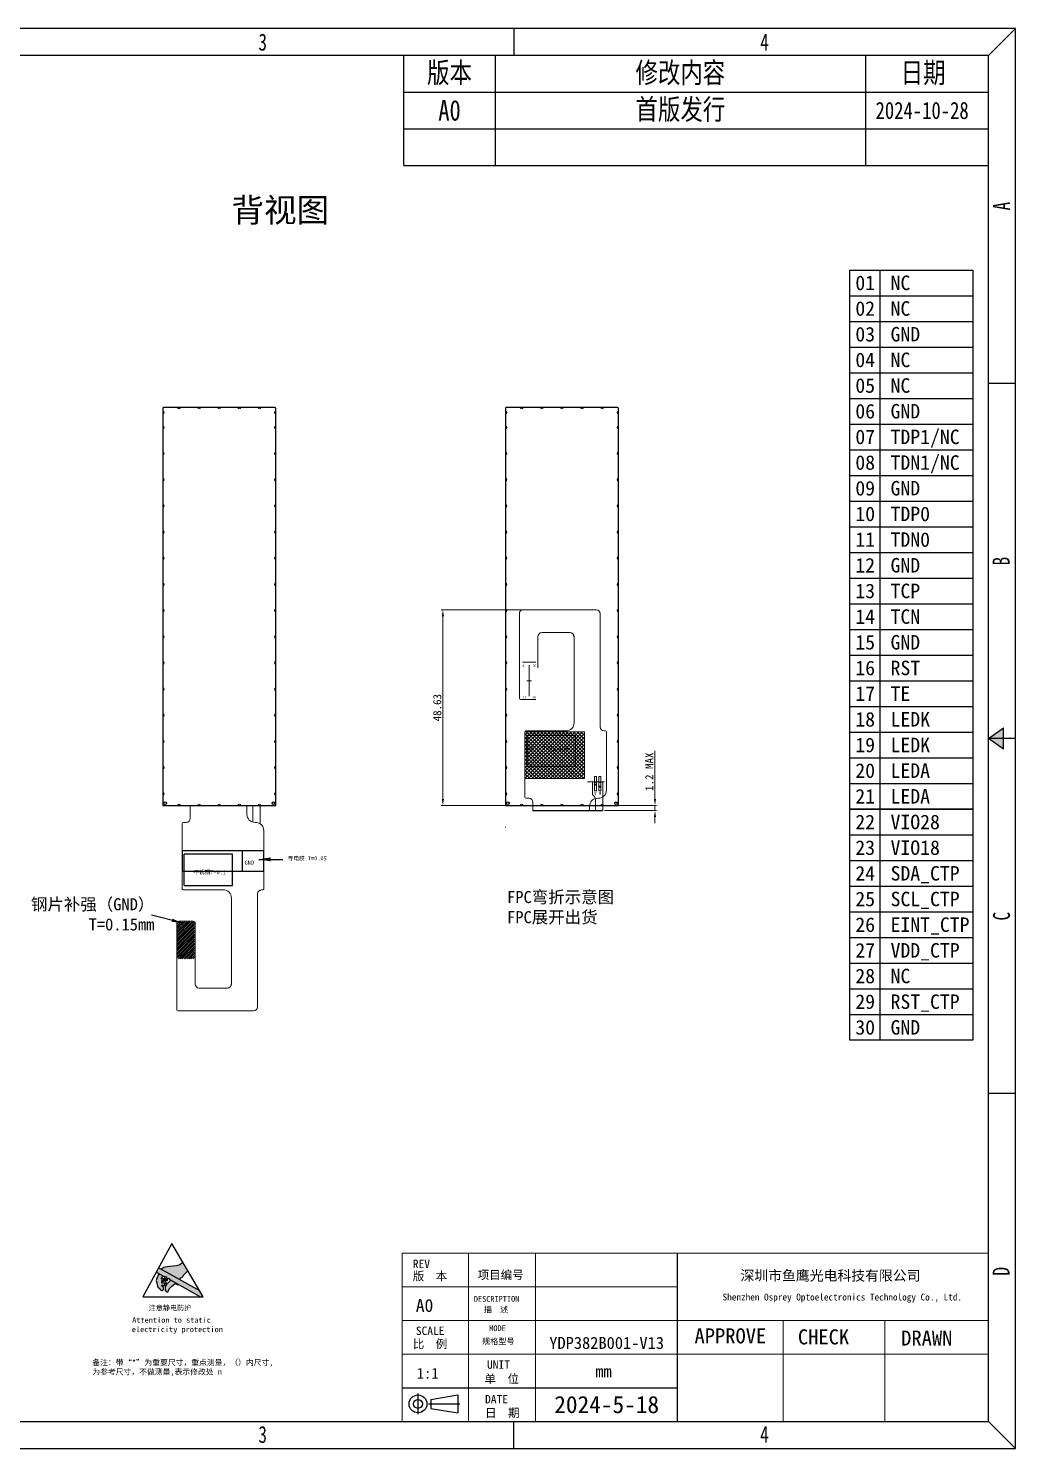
# Model space of a CAD drawing. Extents: x -8079 to -7581, y 1300 to 1653.
# Drawn here: x -7826 to -7580.6, y 1300.3 to 1653 of the extents above; entities that cross this region are included whole.
import ezdxf

# ---------------------------------------------------------------- set-up
doc = ezdxf.new("R2010")
doc.units = 0
doc.header["$LTSCALE"] = 0.3
doc.header["$PDMODE"] = 3
doc.layers.get('0').update_dxf_attribs({"linetype": 'CONTINUOUS'})
doc.layers.get('DEFPOINTS').update_dxf_attribs({"linetype": 'CONTINUOUS'})
for name, color, linetype, lineweight in [('DIM', 1, 'CONTINUOUS', 9), ('hatch', 56, 'CONTINUOUS', 9), ('胶框', 7, 'CONTINUOUS', 18)]:
    doc.layers.add(name, color=color, linetype=linetype, lineweight=lineweight)
doc.layers.add('铁框', color=142, linetype='CONTINUOUS')
doc.styles.add('C-E02$0$RT', font='ROMANT.SHX')
doc.styles.add('GPO', font='simhei.ttf')
doc.styles.get("Standard").update_dxf_attribs({"font": 'romand.shx'})
doc.styles.add('宋体', font='')
doc.styles.add('宝明', font='simhei.ttf')
doc.styles.add('标题', font='simhei.ttf')
doc.styles.get('宋体').set_extended_font_data('SimSun')
doc.dimstyles.new('ISO-25', dxfattribs={"dimtxt": 2.5, "dimasz": 2.5, "dimexe": 1.25, "dimexo": 0.625, "dimtad": 1, "dimtxsty": 'Standard', "dimcen": 2.5, "dimadec": 0, "dimazin": 0, "dimtfac": 1, "dimtmove": 0, "dimatfit": 3, "dimfxl": 1, "dimarcsym": 0})
doc.dimstyles.get("Standard").update_dxf_attribs({"dimtxt": 0.18, "dimasz": 0.18, "dimexe": 0.18, "dimexo": 0.0625, "dimgap": 0.09, "dimtad": 0, "dimtih": 1, "dimtoh": 1, "dimdec": 4, "dimzin": 0, "dimdsep": 46, "dimtxsty": 'Standard', "dimcen": 0.09, "dimadec": 0, "dimazin": 0, "dimtfac": 1, "dimtdec": 4, "dimtofl": 0, "dimtmove": 0, "dimatfit": 3, "dimfxl": 1, "dimtolj": 1, "dimtzin": 0, "dimarcsym": 0})
doc.dimstyles.new('STANDARD 03$0', dxfattribs={"dimscale": 0, "dimtxt": 1.5, "dimasz": 1.3, "dimexe": 0.8, "dimexo": 0.5, "dimgap": 0.5, "dimtad": 1, "dimzin": 0, "dimdsep": 46, "dimtxsty": 'C-E02$0$RT', "dimcen": 1, "dimclrd": 3, "dimclre": 3, "dimclrt": 3, "dimadec": 0, "dimazin": 0, "dimtfac": 1, "dimtmove": 0, "dimatfit": 3, "dimfxl": 1, "dimtolj": 1, "dimtzin": 0, "dimlwd": -1, "dimarcsym": 0})

# ---------------------------------------------------------------- blocks, each defined once
blk = doc.blocks.new('*D11')
at = {"color": 3, "lineweight": 9}
for p, q in [((-7694.53, 1508.63), (-7723.37, 1508.63)), ((-7722.97, 1461.6), (-7722.97, 1507.03)), ((-7700.57, 1460), (-7723.37, 1460))]:
    blk.add_line(p, q, dxfattribs=at)
at = {"color": 3}
for points in [[(-7723.24, 1507.03), (-7722.7, 1507.03), (-7722.97, 1508.63)], [(-7723.24, 1461.6), (-7722.7, 1461.6), (-7722.97, 1460)]]:
    blk.add_solid(points, dxfattribs=at)
at = {"layer": 'DEFPOINTS', "color": 0}
for p in [(-7722.97, 1508.63), (-7694.13, 1508.63), (-7700.17, 1460)]:
    blk.add_point(p, dxfattribs=at)
at = {"color": 3, "insert": (-7724.37, 1484.32), "char_height": 2, "attachment_point": 5, "rotation": 90, "style": '宋体'}
blk.add_mtext('\\A1;48.63', dxfattribs=at)
blk = doc.blocks.new('hgfhjg')
at = {"color": 30}
for p, q in [((5344.49, -514.53), (5341.19, -514.53)), ((5342.84, -522.99), (5342.84, -515.33)), ((5343.39, -519.16), (5342.29, -519.16)), ((5341.19, -523.79), (5344.49, -523.79))]:
    blk.add_line(p, q, dxfattribs=at)
at = {"color": 30, "char_height": 0.5, "width": 0.652, "attachment_point": 1, "rotation": 180, "style": '宋体'}
for s, insert in [('{\\fVerdana|b0|i0|c0|p34;16}', (5342.06, -515.29)), ('{\\fVerdana|b0|i0|c0|p34;15}', (5344.4, -515.29)), ('{\\fVerdana|b0|i0|c0|p34;30}', (5341.93, -523.15)), ('{\\fVerdana|b0|i0|c0|p34;1}', (5344.4, -523.15))]:
    blk.add_mtext(s, dxfattribs=dict(at, insert=insert))
blk = doc.blocks.new('*D13')
at = {"color": 3, "lineweight": 9}
for p, q in [((-7670.27, 1461.6), (-7670.27, 1473.62)), ((-7682.82, 1458.8), (-7669.87, 1458.8)), ((-7679.24, 1460), (-7669.87, 1460)), ((-7670.27, 1458.8), (-7670.27, 1460)), ((-7670.27, 1457.2), (-7670.27, 1455.6))]:
    blk.add_line(p, q, dxfattribs=at)
at = {"color": 3}
for points in [[(-7670.53, 1461.6), (-7670, 1461.6), (-7670.27, 1460)], [(-7670.53, 1457.2), (-7670, 1457.2), (-7670.27, 1458.8)]]:
    blk.add_solid(points, dxfattribs=at)
at = {"layer": 'DEFPOINTS', "color": 0}
for p in [(-7683.21, 1458.8, 0), (-7679.64, 1460), (-7670.27, 1460)]:
    blk.add_point(p, dxfattribs=at)
at = {"color": 3, "insert": (-7671.67, 1468.41), "char_height": 2, "attachment_point": 5, "rotation": 90, "style": '宋体'}
blk.add_mtext('\\A1;1.2 MAX', dxfattribs=at)

msp = doc.modelspace()

# ---------------------------------------------------------------- hatches: boundary and pattern name
msp.add_hatch(color=0).paths.add_polyline_path([(-7583.631, 1479.2761), (-7583.631, 1474.0539), (-7587.3612, 1476.665)])
h = msp.add_hatch(color=0)
h.paths.add_polyline_path([(-7786.3422, 1344.4304), (-7787.7935, 1346.888), (-7787.7935, 1346.3838), (-7788.4953, 1345.8226), (-7789.1739, 1345.687), (-7790.8549, 1345.5405), (-7791.9784, 1345.3997), (-7792.4142, 1345.2735), (-7792.5356, 1345.1263), (-7792.8137, 1344.9862), (-7792.9071, 1344.794), (-7788.3099, 1342.2136), (-7788.3099, 1342.5161), (-7788.2113, 1342.608), (-7787.9288, 1342.7459), (-7787.6332, 1343.0413), (-7787.5018, 1343.2907)])
h.paths.add_polyline_path([(-7789.6093, 1341.2029), (-7789.6021, 1341.3315), (-7789.3299, 1341.3383), (-7789.3254, 1341.2137), (-7789.046, 1341.0685), (-7788.7693, 1340.9393), (-7788.7095, 1341.0457), (-7790.724, 1342.1764), (-7790.728, 1341.9236), (-7790.8542, 1341.9195), (-7791.0169, 1341.761), (-7791.2732, 1341.4968), (-7791.4116, 1341.3376), (-7791.5629, 1341.2183), (-7791.6966, 1341.0779), (-7791.8416, 1340.7921), (-7791.9637, 1340.5232), (-7791.9773, 1339.6595), (-7791.6905, 1339.2344), (-7791.265, 1339.2344), (-7791.1633, 1339.5301), (-7790.9875, 1339.9645), (-7790.3031, 1340.6484), (-7790.0348, 1340.9164), (-7789.8776, 1341.0551)], flags=17)
h.paths.add_polyline_path([(-7792.2547, 1341.4431), (-7792.2242, 1341.4775), (-7792.1608, 1341.4775), (-7792.1325, 1341.4455), (-7792.1325, 1341.3816), (-7792.092, 1341.3438), (-7791.8304, 1341.3394), (-7791.7127, 1341.498), (-7791.7127, 1341.631), (-7791.8294, 1341.6373), (-7791.839, 1342.3331), (-7791.979, 1342.6062), (-7792.1666, 1342.6077), (-7792.2615, 1342.5241), (-7792.2648, 1341.9112), (-7792.3666, 1341.7813), (-7792.5408, 1341.7785), (-7792.6787, 1341.6359), (-7792.6788, 1341.4643), (-7792.7119, 1341.4304), (-7792.7759, 1341.4325), (-7792.8118, 1341.4819), (-7792.8102, 1341.9734), (-7792.7372, 1342.045), (-7792.6144, 1342.0461), (-7792.53, 1342.157), (-7792.5266, 1342.5498), (-7792.6341, 1342.6193), (-7792.7422, 1342.6187), (-7792.8202, 1342.5159), (-7792.8258, 1342.4062), (-7792.9378, 1342.4062), (-7792.9378, 1342.7409), (-7792.8055, 1342.8808), (-7792.6539, 1343.0134), (-7792.4617, 1343.1518), (-7793.4908, 1343.7294), (-7793.7951, 1343.174), (-7793.9368, 1342.8941), (-7794.0785, 1342.615), (-7794.208, 1342.0516), (-7794.0744, 1341.4883), (-7793.9327, 1340.662), (-7793.795, 1340.3738), (-7793.6574, 1340.2363), (-7793.5197, 1340.1149), (-7793.2282, 1339.8191), (-7793.0946, 1339.6897), (-7792.819, 1339.547), (-7792.6814, 1339.5429), (-7792.5478, 1339.6764), (-7792.398, 1339.8179), (-7792.398, 1340.2345), (-7792.5316, 1340.5176), (-7792.8244, 1340.6689), (-7792.8259, 1340.8255), (-7792.74, 1340.9405), (-7792.655, 1340.8738), (-7792.5651, 1340.803), (-7792.2625, 1340.803), (-7792.1222, 1340.9013), (-7792.1222, 1341.1126), (-7792.1862, 1341.2013), (-7792.251, 1341.2425)], flags=17)
h.paths.add_polyline_path([(-7793.6565, 1345.2147), (-7794.2364, 1344.1479), (-7792.4617, 1343.1518), (-7792.2902, 1343.1526), (-7792.1321, 1343.0809), (-7791.9221, 1343.0071), (-7791.7146, 1342.941), (-7791.5682, 1342.7464), (-7791.6408, 1342.6255), (-7791.7125, 1342.5317), (-7791.71, 1342.2556), (-7791.5538, 1342.0468), (-7791.4002, 1342.0876), (-7791.4014, 1342.324), (-7791.2569, 1342.5822), (-7791.1947, 1342.6113), (-7791.139, 1342.6106), (-7791.0169, 1342.4602), (-7790.8501, 1342.196), (-7790.724, 1342.1797), (-7790.724, 1342.1764), (-7783.2893, 1338.0033), (-7782.5466, 1338.0029), (-7783.4085, 1339.4625)])
at = {"layer": 'DIM'}
h = msp.add_hatch(dxfattribs=at)
h.set_pattern_fill('AR-SAND', color=2, scale=0.01)
h.set_pattern_definition([(217.5, (-2342.74823, 971.8472), (0.016000313, -0.489413237), [0, -0.38608, 0, -0.4318, 0, -0.41275]), (187.5, (-2342.7482, 971.8472), (-0.44952328, -0.7168251), [0, -0.20828, 0, -0.34798, 0, -0.13335]), (147.5, (-2342.4358, 971.8472), (-0.79099237, -0.001437185), [0, -0.127, 0, -0.4572, 0, -0.5969]), (137.5, (-2342.4358, 971.8472), (-0.76355645, -0.22292932), [0, -0.0635, 0, -0.29972, 0, -0.3429])])
h.paths.add_polyline_path([(-7703.2288, 1495.1254), (-7702.7081, 1495.1254), (-7702.7081, 1494.3738), (-7703.2288, 1494.3738)])
h = msp.add_hatch(dxfattribs=at)
h.set_pattern_fill('ANSI37', color=2, scale=0.2, style=0)
h.set_pattern_definition([(225, (-15627.9594, 2917.63486), (0.449012806, -0.449012806), []), (315, (-15627.9594, 2917.63486), (0.449012806, 0.449012806), [])])
h.paths.add_polyline_path([(-7687.8203, 1466.7301), (-7687.8203, 1478.3263), (-7702.5882, 1478.3263), (-7702.5882, 1466.7301)])
h.paths.add_polyline_path([(-7702.1306, 1469.7308), (-7702.1306, 1477.5037), (-7690.0946, 1477.5037), (-7690.0946, 1469.7308)], flags=0)
h.paths.add_polyline_path([(-7690.0946, 1469.7308), (-7690.0946, 1477.5037), (-7702.1306, 1477.5037), (-7702.1306, 1469.7308)], flags=16)
h.paths.add_polyline_path([(-7691.2355, 1475.1501), (-7702.6793, 1475.1501), (-7702.6793, 1473.1782), (-7691.2355, 1473.1782)], flags=9)
h = msp.add_hatch(dxfattribs=at)
h.set_pattern_fill('ANSI31', color=2, scale=0.1)
h.set_pattern_definition([(225, (-2633.11657, 907.37703), (0.224506403, -0.224506403), [])])
edge = h.paths.add_edge_path()
edge.add_line((-7785.182, 1431.1623), (-7788.482, 1431.1623))
edge.add_arc((-7788.482, 1430.6623), 0.5, 90, 180)
edge.add_line((-7788.982, 1430.6623), (-7788.982, 1422.4023))
edge.add_arc((-7788.482, 1422.4023), 0.5, 180, 270)
edge.add_line((-7788.482, 1421.9023), (-7785.182, 1421.9023))
edge.add_arc((-7785.182, 1422.4023), 0.5, 270, 360)
edge.add_line((-7784.682, 1422.4023), (-7784.682, 1430.6623))
edge.add_arc((-7785.182, 1430.6623), 0.5, 0, 90)
h = msp.add_hatch(dxfattribs=at)
h.set_pattern_fill('AR-SAND', color=2, scale=0.01)
h.set_pattern_definition([(142.5, (-2427.905, 1945.78767), (0.016000313, 0.489413237), [0, -0.38608, 0, -0.4318, 0, -0.41275]), (172.5, (-2427.905, 1945.78767), (-0.44952328, 0.7168251), [0, -0.20828, 0, -0.34798, 0, -0.13335]), (212.5, (-2427.59257, 1945.78767), (-0.79099237, 0.001437185), [0, -0.127, 0, -0.4572, 0, -0.5969]), (222.5, (-2427.5926, 1945.7877), (-0.76355645, 0.22292932), [0, -0.0635, 0, -0.29972, 0, -0.3429])])
h.paths.add_polyline_path([(-7788.3855, 1422.5094), (-7787.8649, 1422.5094), (-7787.8649, 1423.2611), (-7788.3855, 1423.2611)])

# ---------------------------------------------------------------- linework, layer by layer
for p, q in [((-7580.6427, 1653.0247), (-8079.4887, 1653.0247)), ((-7705.3542, 1653.0247), (-7705.3542, 1646.3062)), ((-7587.3612, 1646.3062), (-7580.6427, 1653.0247)), ((-7580.6427, 1300.3053), (-7580.6427, 1653.0247)), ((-7587.3612, 1646.3062), (-8072.7702, 1646.3062)), ((-7587.3612, 1307.0238), (-7587.3612, 1646.3062)), ((-7580.6427, 1564.8448), (-7587.3612, 1564.8448)), ((-7580.6427, 1476.665), (-7587.3612, 1476.665)), ((-7580.6427, 1388.4852), (-7587.3612, 1388.4852)), ((-8072.7702, 1307.0238), (-7587.3612, 1307.0238)), ((-7705.3542, 1300.3053), (-7705.3542, 1307.0238)), ((-7587.3612, 1307.0238), (-7580.6427, 1300.3053)), ((-8079.4887, 1300.3053), (-7580.6427, 1300.3053))]:
    msp.add_line(p, q)
at = {"lineweight": -3}
msp.add_line((-7732.668, 1618.975), (-7732.668, 1646.3062), dxfattribs=at)
at = {"color": 0, "lineweight": -3}
for p, q in [((-7732.668, 1637.1958), (-7587.3612, 1637.1958)), ((-7732.668, 1628.0854), (-7587.3612, 1628.0854)), ((-7732.668, 1618.975), (-7587.3612, 1618.975))]:
    msp.add_line(p, q, dxfattribs=at)
at = {"color": 0}
for p, q in [((-7790.3722, 1351.2549), (-7797.5776, 1338.0029)), ((-7782.5466, 1338.0029), (-7790.3722, 1351.2549)), ((-7664.7905, 1348.8019), (-7664.7905, 1307.0513)), ((-7792.4583, 1343.1531), (-7794.2331, 1344.1493)), ((-7783.4085, 1339.4625), (-7793.6565, 1345.2147)), ((-7792.8103, 1344.9876), (-7792.9037, 1344.7954)), ((-7792.5322, 1345.1277), (-7792.8103, 1344.9876)), ((-7792.4108, 1345.2749), (-7792.5322, 1345.1277)), ((-7791.975, 1345.401), (-7792.4108, 1345.2749)), ((-7790.8516, 1345.5419), (-7791.975, 1345.401)), ((-7789.1706, 1345.6883), (-7790.8516, 1345.5419)), ((-7788.4919, 1345.8239), (-7789.1706, 1345.6883)), ((-7787.7901, 1346.3851), (-7788.4919, 1345.8239)), ((-7786.3487, 1344.422), (-7787.4985, 1343.2921)), ((-7794.0751, 1342.6164), (-7794.2047, 1342.0529)), ((-7794.2047, 1342.0529), (-7794.0711, 1341.4896)), ((-7793.9335, 1342.8954), (-7794.0751, 1342.6164)), ((-7794.0711, 1341.4896), (-7793.9294, 1340.6633)), ((-7793.7918, 1343.1753), (-7793.9335, 1342.8954)), ((-7793.9294, 1340.6633), (-7793.7916, 1340.3751)), ((-7793.4875, 1343.7308), (-7793.7918, 1343.1753)), ((-7793.7916, 1340.3751), (-7793.654, 1340.2376)), ((-7792.9345, 1342.7423), (-7792.8021, 1342.8822)), ((-7792.9345, 1342.4075), (-7792.9345, 1342.7423)), ((-7792.8225, 1342.4075), (-7792.9345, 1342.4075)), ((-7792.8226, 1340.8268), (-7792.7367, 1340.9419)), ((-7792.8211, 1340.6702), (-7792.8226, 1340.8268)), ((-7792.8168, 1342.5173), (-7792.8225, 1342.4075)), ((-7792.5282, 1340.5189), (-7792.8211, 1340.6702)), ((-7792.8196, 1342.5135), (-7792.7388, 1342.62)), ((-7792.8085, 1341.4832), (-7792.8068, 1341.9748)), ((-7792.8085, 1341.4832), (-7792.7725, 1341.4339)), ((-7792.7339, 1342.0463), (-7792.8068, 1341.9748)), ((-7792.8021, 1342.8822), (-7792.6506, 1343.0148)), ((-7792.7085, 1341.4317), (-7792.7725, 1341.4339)), ((-7792.6307, 1342.6207), (-7792.7388, 1342.62)), ((-7792.7367, 1340.9419), (-7792.6517, 1340.8751)), ((-7792.7339, 1342.0463), (-7792.611, 1342.0475)), ((-7792.7085, 1341.4317), (-7792.6755, 1341.4657)), ((-7792.6754, 1341.6372), (-7792.6755, 1341.4657)), ((-7792.5375, 1341.7798), (-7792.6754, 1341.6372)), ((-7792.6517, 1340.8751), (-7792.5618, 1340.8043)), ((-7792.6506, 1343.0148), (-7792.4583, 1343.1531)), ((-7792.6307, 1342.6207), (-7792.5232, 1342.5512)), ((-7792.5266, 1342.1583), (-7792.611, 1342.0475)), ((-7792.5618, 1340.8043), (-7792.1189, 1340.8043)), ((-7792.3632, 1341.7827), (-7792.5375, 1341.7798)), ((-7792.3947, 1340.2358), (-7792.5282, 1340.5189)), ((-7792.5266, 1342.1583), (-7792.5232, 1342.5512)), ((-7792.4583, 1343.1531), (-7792.2869, 1343.1539)), ((-7792.2615, 1341.9125), (-7792.3632, 1341.7827)), ((-7792.2869, 1343.1539), (-7792.1287, 1343.0822)), ((-7792.2581, 1342.5255), (-7792.2615, 1341.9125)), ((-7792.2592, 1340.8043), (-7792.1189, 1340.9026)), ((-7792.2581, 1342.5255), (-7792.1632, 1342.609)), ((-7792.2208, 1341.4789), (-7792.2514, 1341.4445)), ((-7792.2476, 1341.2439), (-7792.2514, 1341.4445)), ((-7792.1829, 1341.2026), (-7792.2476, 1341.2439)), ((-7792.2208, 1341.4789), (-7792.1575, 1341.4789)), ((-7792.1189, 1341.1139), (-7792.1829, 1341.2026)), ((-7791.9756, 1342.6075), (-7792.1632, 1342.609)), ((-7792.1575, 1341.4789), (-7792.1291, 1341.4468)), ((-7792.1291, 1341.4468), (-7792.1291, 1341.383)), ((-7792.1291, 1341.383), (-7792.0887, 1341.3452)), ((-7792.1287, 1343.0822), (-7791.9187, 1343.0084)), ((-7792.1189, 1341.1139), (-7792.1189, 1340.8043)), ((-7792.0887, 1341.3452), (-7791.8271, 1341.3408)), ((-7791.8357, 1342.3344), (-7791.9756, 1342.6075)), ((-7791.9603, 1340.5246), (-7791.9739, 1339.6608)), ((-7791.8383, 1340.7934), (-7791.9603, 1340.5246)), ((-7791.9187, 1343.0084), (-7791.7112, 1342.9423)), ((-7791.6932, 1341.0792), (-7791.8383, 1340.7934)), ((-7791.8261, 1341.6387), (-7791.8357, 1342.3344)), ((-7791.8271, 1341.3408), (-7791.7093, 1341.4993)), ((-7791.7093, 1341.6323), (-7791.8261, 1341.6387)), ((-7791.7112, 1342.9423), (-7791.5648, 1342.7477)), ((-7791.7093, 1341.4993), (-7791.7093, 1341.6323)), ((-7791.6374, 1342.6269), (-7791.7091, 1342.533)), ((-7791.7091, 1342.533), (-7791.7067, 1342.257)), ((-7791.7067, 1342.257), (-7791.5504, 1342.0481)), ((-7791.5596, 1341.2196), (-7791.6932, 1341.0792)), ((-7791.5648, 1342.7477), (-7791.6374, 1342.6269)), ((-7791.4082, 1341.3389), (-7791.5596, 1341.2196)), ((-7791.5504, 1342.0481), (-7791.3968, 1342.089)), ((-7791.2699, 1341.4981), (-7791.4082, 1341.3389)), ((-7791.398, 1342.3254), (-7791.2536, 1342.5835)), ((-7791.3968, 1342.089), (-7791.398, 1342.3254)), ((-7791.0135, 1341.7623), (-7791.2699, 1341.4981)), ((-7791.2536, 1342.5835), (-7791.1913, 1342.6126)), ((-7791.1916, 1342.6126), (-7791.1356, 1342.612)), ((-7791.1356, 1342.612), (-7791.0135, 1342.4616)), ((-7791.0135, 1342.4616), (-7790.8467, 1342.1973)), ((-7790.8508, 1341.9209), (-7791.0135, 1341.7623)), ((-7790.9842, 1339.9658), (-7790.2997, 1340.6498)), ((-7790.7247, 1341.925), (-7790.8508, 1341.9209)), ((-7790.8467, 1342.1973), (-7790.7283, 1342.1821)), ((-7783.2893, 1338.0033), (-7790.7317, 1342.1807)), ((-7790.7207, 1342.1778), (-7790.7247, 1341.925)), ((-7790.2997, 1340.6498), (-7790.0315, 1340.9178)), ((-7790.0315, 1340.9178), (-7789.8742, 1341.0564)), ((-7789.8742, 1341.0564), (-7789.606, 1341.2043)), ((-7789.606, 1341.2043), (-7789.5988, 1341.3329)), ((-7789.5988, 1341.3329), (-7789.3266, 1341.3397)), ((-7789.3266, 1341.3397), (-7789.322, 1341.215)), ((-7789.322, 1341.215), (-7789.0426, 1341.0698)), ((-7789.0426, 1341.0698), (-7788.7659, 1340.9407)), ((-7788.7659, 1340.9407), (-7788.7062, 1341.047)), ((-7788.208, 1342.6094), (-7788.3065, 1342.5175)), ((-7788.3065, 1342.5175), (-7788.3065, 1342.215)), ((-7787.9255, 1342.7472), (-7788.208, 1342.6094)), ((-7787.6298, 1343.0426), (-7787.9255, 1342.7472)), ((-7787.4985, 1343.2921), (-7787.6298, 1343.0426)), ((-7797.5731, 1338.0029), (-7782.5466, 1338.0029)), ((-7793.654, 1340.2376), (-7793.5164, 1340.1163)), ((-7793.5164, 1340.1163), (-7793.2248, 1339.8205)), ((-7793.2248, 1339.8205), (-7793.0913, 1339.6911)), ((-7793.0913, 1339.6911), (-7792.8156, 1339.5483)), ((-7792.8156, 1339.5483), (-7792.678, 1339.5443)), ((-7792.678, 1339.5443), (-7792.5444, 1339.6777)), ((-7792.5444, 1339.6777), (-7792.3947, 1339.8193)), ((-7792.3947, 1339.8193), (-7792.3947, 1340.2358)), ((-7791.9739, 1339.6608), (-7791.6872, 1339.2357)), ((-7791.6872, 1339.2357), (-7791.2617, 1339.2357)), ((-7791.2617, 1339.2357), (-7791.1599, 1339.5315)), ((-7791.1599, 1339.5315), (-7790.9842, 1339.9658)), ((-7733.1306, 1315.4014), (-7664.7905, 1315.4014)), ((-7664.7905, 1307.0513), (-7664.7905, 1307.0513))]:
    msp.add_line(p, q, dxfattribs=at)
at = {"color": 0, "linetype": 'ByBlock', "lineweight": 5}
for p, q in [((-7733.1306, 1348.8019), (-7733.1306, 1307.0513)), ((-7733.1306, 1307.0513), (-7733.1306, 1348.8019)), ((-7733.1306, 1348.8019), (-7587.3612, 1348.8019)), ((-7716.5782, 1348.8019), (-7716.5782, 1307.0513)), ((-7699.9788, 1348.8019), (-7699.9788, 1307.0513)), ((-7733.1306, 1340.4517), (-7664.7905, 1340.4517)), ((-7712.4327, 1340.4517), (-7664.7905, 1340.4517)), ((-7733.1306, 1332.1016), (-7587.3612, 1332.1016)), ((-7733.1306, 1323.7515), (-7587.3612, 1323.7515))]:
    msp.add_line(p, q, dxfattribs=at)
at = {"color": 0, "lineweight": 0}
for p, q in [((-7638.4307, 1332.1016), (-7638.4307, 1307.0238)), ((-7613.1669, 1332.1016), (-7613.1669, 1307.0238))]:
    msp.add_line(p, q, dxfattribs=at)
at = {"color": 0, "linetype": 'Continuous'}
for p, q in [((-7729.1677, 1313.988), (-7729.1677, 1308.8266)), ((-7725.9544, 1312.5133), (-7719.2385, 1313.6194)), ((-7725.9544, 1312.5133), (-7725.9544, 1310.3013)), ((-7719.2385, 1313.6194), (-7719.2385, 1309.1953)), ((-7726.587, 1311.4073), (-7718.7317, 1311.4073)), ((-7725.9544, 1310.3013), (-7719.2385, 1309.1953))]:
    msp.add_line(p, q, dxfattribs=at)
at = {"color": 0, "lineweight": -3}
for points in [[(-7709.979, 1646.3062), (-7709.979, 1618.975)], [(-7617.9404, 1646.3062), (-7617.9404, 1618.975)]]:
    msp.add_lwpolyline(points, dxfattribs=at)
at = {"color": 7}
for points in [[(-7621.852, 1593.0116), (-7591.2892, 1593.0116), (-7591.2892, 1459.1153), (-7621.852, 1459.1153)], [(-7591.2892, 1401.7311), (-7621.852, 1401.7311), (-7621.852, 1459.1153), (-7591.2892, 1459.1153)]]:
    msp.add_lwpolyline(points, close=True, dxfattribs=at)
at = {"color": 7, "linetype": 'Continuous'}
for points in [[(-7614.2868, 1401.7311), (-7614.2868, 1459.1153), (-7614.2868, 1593.0116)], [(-7621.852, 1529.2514), (-7591.2892, 1529.2514)]]:
    msp.add_lwpolyline(points, dxfattribs=at)
at = {"color": 7}
for points in [[(-7621.852, 1586.6356), (-7591.2892, 1586.6356)], [(-7621.852, 1580.2596), (-7591.2892, 1580.2596)], [(-7621.852, 1573.8835), (-7591.2892, 1573.8835)], [(-7621.852, 1567.5075), (-7591.2892, 1567.5075)], [(-7621.852, 1561.1315), (-7591.2892, 1561.1315)], [(-7621.852, 1554.7555), (-7591.2892, 1554.7555)], [(-7621.852, 1548.3795), (-7591.2892, 1548.3795)], [(-7621.852, 1542.0035), (-7591.2892, 1542.0035)], [(-7621.852, 1535.6275), (-7591.2892, 1535.6275)], [(-7621.852, 1522.8754), (-7591.2892, 1522.8754)], [(-7621.852, 1516.4994), (-7591.2892, 1516.4994)], [(-7621.852, 1510.1234), (-7591.2892, 1510.1234)], [(-7621.852, 1503.7474), (-7591.2892, 1503.7474)], [(-7621.852, 1497.3714), (-7591.2892, 1497.3714)], [(-7621.852, 1490.9953), (-7591.2892, 1490.9953)], [(-7621.852, 1484.6193), (-7591.2892, 1484.6193)], [(-7621.852, 1478.2433), (-7591.2892, 1478.2433)], [(-7621.852, 1471.8673), (-7591.2892, 1471.8673)], [(-7621.852, 1465.4913), (-7591.2892, 1465.4913)], [(-7621.852, 1452.7393), (-7591.2892, 1452.7393)], [(-7621.852, 1446.3632), (-7591.2892, 1446.3632)], [(-7621.852, 1439.9872), (-7591.2892, 1439.9872)], [(-7621.852, 1433.6112), (-7591.2892, 1433.6112)], [(-7621.852, 1427.2352), (-7591.2892, 1427.2352)], [(-7621.852, 1420.8592), (-7591.2892, 1420.8592)], [(-7621.852, 1414.4832), (-7591.2892, 1414.4832)], [(-7621.852, 1408.1071), (-7591.2892, 1408.1071)]]:
    msp.add_lwpolyline(points, dxfattribs=at)
at = {"color": 0}
for points in [[(-7587.3612, 1476.665), (-7583.631, 1479.2761)], [(-7583.631, 1474.0539), (-7583.631, 1479.2761)], [(-7583.631, 1474.0539), (-7587.3612, 1476.665)]]:
    msp.add_lwpolyline(points, dxfattribs=at)
for centre in [(-7791.9999, 1460.6123), (-7765.1099, 1460.6123), (-7706.8432, 1460.6123), (-7679.9532, 1460.6123)]:
    msp.add_circle(centre, 0.31)
at = {"color": 0, "linetype": 'Continuous'}
for radius in [2.2121, 1.106]:
    msp.add_circle((-7729.1677, 1311.4073), radius, dxfattribs=at)
at = {"layer": 'DIM', "color": 2}
for p, q in [((-7703.9752, 1507.6325, 0), (-7703.9752, 1486.6725, 0)), ((-7702.9752, 1508.6325, 0), (-7684.8787, 1508.6325, 0)), ((-7683.8787, 1479.5529, 0), (-7683.8787, 1507.6325, 0)), ((-7691.3787, 1502.9525, 0), (-7698.3752, 1502.9525, 0)), ((-7699.3752, 1494.2448), (-7699.3752, 1501.9525, 0)), ((-7690.3787, 1480.5529, 0), (-7690.3787, 1501.9525, 0)), ((-7703.6752, 1486.3725), (-7699.8923, 1486.3725)), ((-7702.5882, 1462.1171, 0), (-7702.5882, 1478.3529, 0)), ((-7692.3787, 1478.5529, 0), (-7702.3882, 1478.5529, 0)), ((-7682.8787, 1478.5529, 0), (-7682.5444, 1478.5529, 0)), ((-7682.3444, 1463.8171, 0), (-7682.3444, 1478.3529, 0)), ((-7685.415, 1465.8905, 0), (-7687.0084, 1465.8905, 0)), ((-7685.815, 1462.9358, 0), (-7685.815, 1465.5905, 0)), ((-7685.815, 1462.9358, 0), (-7685.815, 1465.5905, 0)), ((-7685.315, 1465.8905, 0), (-7685.515, 1465.8905, 0)), ((-7685.315, 1465.8905, 0), (-7685.515, 1465.8905, 0)), ((-7684.215, 1465.8905, 0), (-7684.815, 1465.8905, 0)), ((-7684.215, 1465.8905, 0), (-7684.815, 1465.8905, 0)), ((-7683.715, 1465.8905, 0), (-7683.515, 1465.8905, 0)), ((-7683.715, 1465.8905, 0), (-7683.515, 1465.8905, 0)), ((-7683.615, 1465.8905, 0), (-7682.8009, 1465.8905, 0)), ((-7683.215, 1465.5905, 0), (-7683.215, 1461.7342, 0)), ((-7683.215, 1465.5905, 0), (-7683.215, 1461.7342, 0)), ((-7702.2882, 1461.8171, 0), (-7701.5882, 1461.8171, 0)), ((-7700.5882, 1458.802), (-7700.5882, 1460.8171, 0)), ((-7685.6577, 1462.5717, 0), (-7685.2968, 1462.232, 0)), ((-7685.6577, 1462.5717, 0), (-7685.2968, 1462.232, 0)), ((-7685.0319, 1458.802, 0), (-7685.0319, 1461.3286, 0)), ((-7685.0319, 1458.802, 0), (-7685.0319, 1461.3286, 0)), ((-7684.3444, 1461.8171, 0), (-7684.5082, 1461.8171, 0)), ((-7683.215, 1458.802, 0), (-7683.215, 1461.9417, 0)), ((-7683.215, 1458.802, 0), (-7683.215, 1461.9417, 0)), ((-7785.7449, 1460.0023, 0), (-7785.7449, 1456.8178, 0)), ((-7771.6649, 1460.0023), (-7771.6649, 1457.8178)), ((-7770.1886, 1460.0023), (-7770.1886, 1456.3062)), ((-7770.1886, 1459.7443), (-7770.1886, 1456.3062)), ((-7768.3717, 1460.0023), (-7768.3717, 1455.6932)), ((-7768.3717, 1459.7443), (-7768.3717, 1455.6932)), ((-7686.5082, 1458.802, 0), (-7686.5082, 1459.8171, 0)), ((-7787.7449, 1455.5178), (-7787.7449, 1439.2819)), ((-7787.4449, 1455.8178), (-7786.7449, 1455.8178)), ((-7769.5011, 1455.8178), (-7769.6649, 1455.8178)), ((-7768.3717, 1455.4684), (-7768.3717, 1455.9007)), ((-7768.3717, 1455.4684), (-7768.3717, 1455.9007)), ((-7767.5011, 1453.8178), (-7767.5011, 1439.2819)), ((-7777.5354, 1439.0819, 0), (-7787.5449, 1439.0819, 0)), ((-7775.5354, 1437.0819, 0), (-7775.5354, 1415.6823, 0)), ((-7769.0354, 1438.0819, 0), (-7769.0354, 1410.0023, 0)), ((-7768.0354, 1439.0819, 0), (-7767.7011, 1439.0819)), ((-7789.132, 1409.5023, 0), (-7789.132, 1430.7623, 0)), ((-7785.032, 1431.2623, 0), (-7788.632, 1431.2623, 0)), ((-7788.349, 1431.2623, 0), (-7785.049, 1431.2623, 0)), ((-7784.532, 1430.7623, 0), (-7784.532, 1415.6823, 0)), ((-7776.5354, 1414.6823, 0), (-7783.532, 1414.6823, 0)), ((-7788.632, 1409.0023, 0), (-7770.0354, 1409.0023, 0))]:
    msp.add_line(p, q, dxfattribs=at)
at = {"layer": 'DIM', "color": 2, "elevation": 0}
for points in [[(-7702.5882, 1466.7301), (-7687.8203, 1466.7301), (-7687.8203, 1478.3263), (-7702.5882, 1478.3263)], [(-7684.815, 1463.6905), (-7685.315, 1463.6905), (-7685.315, 1467.1905), (-7684.815, 1467.1905)], [(-7683.715, 1463.6905), (-7684.215, 1463.6905), (-7684.215, 1467.1905), (-7683.715, 1467.1905)]]:
    msp.add_lwpolyline(points, close=True, dxfattribs=at)
for points in [[(-7682.3444, 1475.5529), (-7682.3444, 1469.7308)], [(-7685.19, 1465.8905), (-7685.315, 1465.8905), (-7685.315, 1465.3813)], [(-7685.315, 1465.0497), (-7685.315, 1463.6905), (-7684.815, 1463.6905), (-7684.815, 1465.0497)], [(-7684.815, 1465.3813), (-7684.815, 1465.8905), (-7684.94, 1465.8905)], [(-7684.09, 1465.8905), (-7684.215, 1465.8905), (-7684.215, 1464.9063)], [(-7684.215, 1464.5747), (-7684.215, 1463.6905), (-7683.715, 1463.6905), (-7683.715, 1464.5747)], [(-7683.715, 1464.9063), (-7683.715, 1465.8905), (-7683.84, 1465.8905)]]:
    msp.add_lwpolyline(points, dxfattribs=at)
at = {"layer": 'DIM', "color": 2}
msp.add_lwpolyline([(-7767.5011, 1442.0819), (-7767.5011, 1447.904)], dxfattribs=at)
for centre in [(-7685.065, 1465.2155, 0), (-7683.965, 1464.7405, 0)]:
    msp.add_circle(centre, 0.125, dxfattribs=at)
at = {"layer": 'DIM', "color": 2, "extrusion": (-1.37992e-22, -2.55268e-09, 1)}
msp.add_arc((-7702.9752, 1507.6325, 0), 1, 90, 180, dxfattribs=at)
at = {"layer": 'DIM', "color": 2, "extrusion": (3.11704e-09, 5.33386e-10, 1)}
msp.add_arc((-7684.8957, 1507.6325, 0), 1, 0, 90, dxfattribs=at)
at = {"layer": 'DIM', "color": 2, "extrusion": (2.19326e-09, 0, 1)}
for centre, start, end in [((-7684.8787, 1507.6325, 0), 0, 90), ((-7770.0354, 1410.0023, 0), 270, 0)]:
    msp.add_arc(centre, 1, start, end, dxfattribs=at)
at = {"layer": 'DIM', "color": 2, "extrusion": (-6.63068e-21, -1.51712e-08, 1)}
msp.add_arc((-7698.3752, 1501.9525, 0), 1, 90, 180, dxfattribs=at)
at = {"layer": 'DIM', "color": 2, "extrusion": (7.7721e-08, 0, 1)}
for centre, start, end in [((-7691.3957, 1501.9525, -0.0006), 0, 90), ((-7776.5525, 1415.6823, -0.0006), 270, 0)]:
    msp.add_arc(centre, 1, start, end, dxfattribs=at)
at = {"layer": 'DIM', "color": 2, "extrusion": (-1.61956e-07, 0, 1)}
for centre, start, end in [((-7691.3787, 1501.9525, 0.0012), 0, 90), ((-7776.5354, 1415.6823, 0.0013), 270, 0)]:
    msp.add_arc(centre, 1, start, end, dxfattribs=at)
at = {"layer": 'DIM', "color": 2, "extrusion": (0, -1.21536e-09, 1)}
msp.add_arc((-7703.6752, 1486.6725, 0), 0.3, 180, 270, dxfattribs=at)
at = {"layer": 'DIM', "color": 2, "extrusion": (-1.07068e-09, 0, 1)}
for centre, start, end in [((-7702.3882, 1478.3529, 0), 90, 180), ((-7787.5449, 1439.2819, 0), 180, 270)]:
    msp.add_arc(centre, 0.2, start, end, dxfattribs=at)
at = {"layer": 'DIM', "color": 2, "extrusion": (3.29349e-09, -8.51333e-09, 1)}
msp.add_arc((-7692.3787, 1480.5529, 0), 2, 270, 0, dxfattribs=at)
at = {"layer": 'DIM', "color": 2, "extrusion": (3.32939e-09, 0, 1)}
for centre, start, end in [((-7682.8787, 1479.5529, 0), 180, 270), ((-7768.0354, 1438.0819, 0), 90, 180)]:
    msp.add_arc(centre, 1, start, end, dxfattribs=at)
at = {"layer": 'DIM', "color": 2}
for centre, radius, start, end in [((-7682.5444, 1478.3529, 0), 0.2, 0, 90), ((-7685.515, 1465.5905, 0), 0.3, 90, 180), ((-7685.515, 1465.5905, 0), 0.3, 90, 180), ((-7685.065, 1465.2155, 0), 0.3, 146.44269, 213.55731), ((-7685.065, 1465.8905, 0), 0.125, 180, 0), ((-7685.065, 1465.2155, 0), 0.3, 326.44269, 33.55731), ((-7684.3444, 1463.8171, 0), 2, 270, 0), ((-7683.965, 1464.7405, 0), 0.3, 146.44269, 213.55731), ((-7683.965, 1465.8905, 0), 0.125, 180, 0), ((-7683.965, 1464.7405, 0), 0.3, 326.44269, 33.55731), ((-7683.515, 1465.5905, 0), 0.3, 0, 90), ((-7683.515, 1465.5905, 0), 0.3, 0, 90), ((-7702.2882, 1462.1171, 0), 0.3, 180, 270), ((-7684.5082, 1459.8171, 0), 2, 90, 180), ((-7685.315, 1462.9358, 0), 0.5, 180, 226.732179), ((-7685.315, 1462.9358, 0), 0.5, 180, 226.732179), ((-7687.4382, 1461.1136, 0), 2.4159, 5.106412, 27.57655), ((-7769.6649, 1457.8178), 2, 180, 270), ((-7787.4449, 1455.5178), 0.3, 90, 180), ((-7772.595, 1456.5212), 2.4159, 345.290708, 354.893588), ((-7769.5011, 1453.8178), 2, 0, 90), ((-7767.7011, 1439.2819), 0.2, 270, 0), ((-7788.632, 1430.7623, 0), 0.5, 90, 180), ((-7785.032, 1430.7623, 0), 0.5, 0, 90)]:
    msp.add_arc(centre, radius, start, end, dxfattribs=at)
at = {"layer": 'DIM', "color": 2, "extrusion": (0, 2.36392e-09, 1)}
msp.add_arc((-7701.5882, 1460.8171, 0), 1, 0, 90, dxfattribs=at)
at = {"layer": 'DIM', "color": 2, "extrusion": (0, -2.36392e-09, 1)}
msp.add_arc((-7786.7449, 1456.8178, 0), 1, 270, 0, dxfattribs=at)
at = {"layer": 'DIM', "color": 2, "extrusion": (3.29349e-09, 8.51333e-09, 1)}
msp.add_arc((-7777.5354, 1437.0819, 0), 2, 0, 90, dxfattribs=at)
at = {"layer": 'DIM', "color": 2, "extrusion": (-6.63068e-21, 1.51712e-08, 1)}
msp.add_arc((-7783.532, 1415.6823, 0), 1, 180, 270, dxfattribs=at)
at = {"layer": 'DIM', "color": 2, "extrusion": (-2.18394e-08, 1.81072e-17, 1)}
msp.add_arc((-7788.632, 1409.5023, 0.0002), 0.5, 180, 270, dxfattribs=at)
at = {"layer": 'DIM', "color": 2, "extrusion": (3.11704e-09, -5.33386e-10, 1)}
msp.add_arc((-7770.0525, 1410.0023, 0), 1, 270, 0, dxfattribs=at)
at = {"layer": '胶框'}
for centre, start, end in [((-7792.6099, 1557.6027), 270, 90), ((-7788.5549, 1558.8523), 180, 0), ((-7783.5549, 1558.8523), 180, 0), ((-7778.5549, 1558.8523), 180, 0), ((-7773.5549, 1558.8523), 180, 0), ((-7768.5549, 1558.8523), 180, 0), ((-7764.4999, 1557.6027), 90, 270), ((-7707.4532, 1557.6027), 270, 90), ((-7703.3982, 1558.8523), 180, 0), ((-7698.3982, 1558.8523), 180, 0), ((-7693.3982, 1558.8523), 180, 0), ((-7688.3982, 1558.8523), 180, 0), ((-7683.3982, 1558.8523), 180, 0), ((-7679.3432, 1557.6027), 90, 270), ((-7792.6099, 1553.9316), 270, 90), ((-7764.4999, 1553.9316), 90, 270), ((-7707.4532, 1553.9316), 270, 90), ((-7679.3432, 1553.9316), 90, 270), ((-7792.6099, 1547.4316), 270, 90), ((-7764.4999, 1547.4316), 90, 270), ((-7707.4532, 1547.4316), 270, 90), ((-7679.3432, 1547.4316), 90, 270), ((-7792.6099, 1540.9316), 270, 90), ((-7764.4999, 1540.9316), 90, 270), ((-7707.4532, 1540.9316), 270, 90), ((-7679.3432, 1540.9316), 90, 270), ((-7792.6099, 1534.4316), 270, 90), ((-7764.4999, 1534.4316), 90, 270), ((-7707.4532, 1534.4316), 270, 90), ((-7679.3432, 1534.4316), 90, 270), ((-7792.6099, 1527.9316), 270, 90), ((-7764.4999, 1527.9316), 90, 270), ((-7707.4532, 1527.9316), 270, 90), ((-7679.3432, 1527.9316), 90, 270), ((-7792.6099, 1521.4316), 270, 90), ((-7764.4999, 1521.4316), 90, 270), ((-7707.4532, 1521.4316), 270, 90), ((-7679.3432, 1521.4316), 90, 270), ((-7792.6099, 1514.9316), 270, 90), ((-7764.4999, 1514.9316), 90, 270), ((-7707.4532, 1514.9316), 270, 90), ((-7679.3432, 1514.9316), 90, 270), ((-7792.6099, 1508.4316), 270, 90), ((-7764.4999, 1508.4316), 90, 270), ((-7707.4532, 1508.4316), 270, 90), ((-7679.3432, 1508.4316), 90, 270), ((-7792.6099, 1501.9316), 270, 90), ((-7764.4999, 1501.9316), 90, 270), ((-7707.4532, 1501.9316), 270, 90), ((-7679.3432, 1501.9316), 90, 270), ((-7792.6099, 1495.4316), 270, 90), ((-7764.4999, 1495.4316), 90, 270), ((-7707.4532, 1495.4316), 270, 90), ((-7679.3432, 1495.4316), 90, 270), ((-7792.6099, 1488.9316), 270, 90), ((-7764.4999, 1488.9316), 90, 270), ((-7707.4532, 1488.9316), 270, 90), ((-7679.3432, 1488.9316), 90, 270), ((-7792.6099, 1482.4316), 270, 90), ((-7764.4999, 1482.4316), 90, 270), ((-7707.4532, 1482.4316), 270, 90), ((-7679.3432, 1482.4316), 90, 270), ((-7792.6099, 1475.9316), 270, 90), ((-7764.4999, 1475.9316), 90, 270), ((-7707.4532, 1475.9316), 270, 90), ((-7679.3432, 1475.9316), 90, 270), ((-7792.6099, 1469.4316), 270, 90), ((-7764.4999, 1469.4316), 90, 270), ((-7707.4532, 1469.4316), 270, 90), ((-7679.3432, 1469.4316), 90, 270), ((-7792.6099, 1462.9316), 270, 90), ((-7788.5549, 1460.0023), 0, 180), ((-7783.5549, 1460.0023), 0, 180), ((-7778.5549, 1460.0023), 0, 180), ((-7773.5549, 1460.0023), 0, 180), ((-7768.5549, 1460.0023), 0, 180), ((-7764.4999, 1462.9316), 90, 270), ((-7707.4532, 1462.9316), 270, 90), ((-7703.3982, 1460.0023), 0, 180), ((-7698.3982, 1460.0023), 0, 180), ((-7693.3982, 1460.0023), 0, 180), ((-7688.3982, 1460.0023), 0, 180), ((-7683.3982, 1460.0023), 0, 180), ((-7679.3432, 1462.9316), 90, 270)]:
    msp.add_arc(centre, 0.35, start, end, dxfattribs=at)
at = {"layer": '铁框'}
for p, q in [((-7792.6099, 1558.6523), (-7792.6099, 1460.0023)), ((-7764.6999, 1558.8523), (-7792.4099, 1558.8523)), ((-7764.4999, 1460.0023), (-7764.4999, 1558.6523)), ((-7707.4532, 1558.6523), (-7707.4532, 1460.0023)), ((-7679.5432, 1558.8523), (-7707.2532, 1558.8523)), ((-7679.3432, 1460.0023), (-7679.3432, 1558.6523)), ((-7702.1306, 1477.5037, 0), (-7702.1306, 1469.7308, 0)), ((-7690.0946, 1477.5037, 0), (-7690.0946, 1469.7308, 0)), ((-7792.6099, 1460.0023), (-7764.4999, 1460.0023)), ((-7707.4532, 1460.0023), (-7679.3432, 1460.0023)), ((-7700.5882, 1458.802), (-7683.215, 1458.802, 0)), ((-7707.4532, 1454.6325, 0), (-7707.3032, 1454.6325, 0)), ((-7787.2874, 1440.1311), (-7787.2874, 1447.904)), ((-7775.2513, 1440.1311), (-7775.2513, 1447.904))]:
    msp.add_line(p, q, dxfattribs=at)
at = {"layer": '铁框', "elevation": 0}
for points in [[(-7702.1306, 1477.5037), (-7690.0946, 1477.5037)], [(-7690.0946, 1469.7308), (-7702.1306, 1469.7308)]]:
    msp.add_lwpolyline(points, dxfattribs=at)
at = {"layer": '铁框', "color": 2}
for points in [[(-7767.5011, 1448.7517), (-7787.7449, 1448.7517), (-7787.7449, 1443.7473), (-7767.5011, 1443.7473)], [(-7772.8491, 1443.7473), (-7767.5011, 1443.7473), (-7767.5011, 1448.7517), (-7772.8491, 1448.7517)]]:
    msp.add_lwpolyline(points, close=True, dxfattribs=at)
at = {"layer": '铁框'}
for points in [[(-7775.2513, 1447.904), (-7787.2874, 1447.904)], [(-7787.2874, 1440.1311), (-7775.2513, 1440.1311)]]:
    msp.add_lwpolyline(points, dxfattribs=at)
for centre, start, end in [((-7792.4099, 1558.6523), 90, 180), ((-7764.6999, 1558.6523), 0, 90), ((-7707.2532, 1558.6523), 90, 180), ((-7679.5432, 1558.6523), 0, 90)]:
    msp.add_arc(centre, 0.2, start, end, dxfattribs=at)

# ---------------------------------------------------------------- block references
at = {"layer": 'DIM', "color": 2, "rotation": 180}
msp.add_blockref('hgfhjg', (-2358.6896, 971.847), dxfattribs=at)

# ---------------------------------------------------------------- texts
at = {"color": 0, "style": '宋体', "width": 0.75}
for s, p in [('3', (-7768.8292, 1647.5348)), ('4', (-7644.1177, 1647.5348)), ('3', (-7768.8292, 1301.7128)), ('4', (-7644.1177, 1301.7594))]:
    msp.add_text(s, height=4.199, dxfattribs=at).set_placement(p)
at = {"color": 0, "lineweight": -3, "style": 'GPO', "width": 0.8}
msp.add_text('2024-10-28', height=4.25508, dxfattribs=at).set_placement((-7615.4542, 1630.5304))
at = {"color": 0, "style": '宋体', "width": 0.75}
for s, p in [('A', (-7582.0268, 1607.8155)), ('B', (-7582.1435, 1519.6357)), ('C', (-7582.0502, 1431.4558)), ('D', (-7582.1435, 1343.276))]:
    msp.add_text(s, height=4.199, rotation=90, dxfattribs=at).set_placement(p)
at = {"color": 7, "linetype": 'Continuous', "style": '宋体'}
for s, p in [('01', (-7620.4731, 1588.0287)), ('02', (-7620.4731, 1581.6527)), ('03', (-7620.4731, 1575.2767)), ('04', (-7620.4731, 1568.9007)), ('05', (-7620.4731, 1562.5247)), ('06', (-7620.4731, 1556.1487)), ('07', (-7620.4731, 1549.7727)), ('TDP1/NC', (-7611.7167, 1549.7727)), ('08', (-7620.4731, 1543.3966)), ('09', (-7620.4731, 1537.0206)), ('10', (-7620.4731, 1530.6446)), ('TDP0', (-7611.7167, 1530.6446)), ('11', (-7620.4731, 1524.2686)), ('12', (-7620.4731, 1517.8926)), ('13', (-7620.4731, 1511.5166)), ('TCP', (-7611.7167, 1511.5166)), ('14', (-7620.4731, 1505.1405)), ('TCN', (-7611.7167, 1505.1405)), ('15', (-7620.4731, 1498.7645)), ('16', (-7620.4731, 1492.3885)), ('RST', (-7611.7167, 1492.3885)), ('17', (-7620.4731, 1486.0125)), ('18', (-7620.4731, 1479.6365)), ('19', (-7620.4731, 1473.2605)), ('20', (-7620.4731, 1466.8845)), ('21', (-7620.4731, 1460.5084)), ('22', (-7620.4731, 1454.1324)), ('23', (-7620.4731, 1447.7564)), ('VIO18', (-7611.7167, 1447.7564)), ('24', (-7620.4731, 1441.3804)), ('SDA_CTP', (-7611.7167, 1441.3804)), ('25', (-7620.4731, 1435.0044)), ('26', (-7620.4731, 1428.6284)), ('EINT_CTP', (-7611.7167, 1428.6284)), ('27', (-7620.4731, 1422.2523)), ('28', (-7620.4731, 1415.8763)), ('29', (-7620.4731, 1409.5003)), ('30', (-7620.4731, 1403.1243))]:
    msp.add_text(s, height=3.60462, dxfattribs=at).set_placement(p)
at = {"color": 5, "linetype": 'Continuous', "style": '宋体'}
for p in [(-7611.7167, 1588.0287), (-7611.7167, 1581.6527), (-7611.7167, 1568.9007), (-7611.7167, 1562.5247), (-7611.7167, 1415.8763)]:
    msp.add_text('NC', height=3.60462, dxfattribs=at).set_placement(p)
at = {"color": 1, "linetype": 'Continuous', "style": '宋体'}
for s, p in [('GND', (-7611.7167, 1575.2767)), ('GND', (-7611.7167, 1556.1487)), ('TDN1/NC', (-7611.7167, 1543.3966)), ('GND', (-7611.7167, 1537.0206)), ('TDN0', (-7611.7167, 1524.2686)), ('GND', (-7611.7167, 1517.8926)), ('TE', (-7611.7167, 1486.0125)), ('LEDK', (-7611.7167, 1479.6365)), ('LEDA', (-7611.7167, 1466.8845)), ('LEDA', (-7611.7167, 1460.5084)), ('VIO28', (-7611.7167, 1454.1324)), ('VDD_CTP', (-7611.7167, 1422.2523)), ('GND', (-7611.7167, 1403.1243))]:
    msp.add_text(s, height=3.60462, dxfattribs=at).set_placement(p)
at = {"color": 3, "linetype": 'Continuous', "style": '宋体'}
for s, p in [('GND', (-7611.7167, 1498.7645)), ('LEDK', (-7611.7167, 1473.2605)), ('SCL_CTP', (-7611.7167, 1435.0044)), ('RST_CTP', (-7611.7167, 1409.5003))]:
    msp.add_text(s, height=3.60462, dxfattribs=at).set_placement(p)
at = {"color": 0, "linetype": 'Continuous', "style": '宋体'}
for s, height, p in [('版  本', 2.09196, (-7730.4514, 1342.0905)), ('REV', 2.09196, (-7730.4514, 1345.1337)), ('项目编号', 2.09196, (-7714.3157, 1342.3752)), ('DESCRIPTION', 1.441111, (-7715.2919, 1336.7623)), ('注意静电防护', 1.26261, (-7796.1022, 1334.6239)), ('描  述', 1.44111, (-7712.8173, 1334.128)), ('electricity protection', 1.375168, (-7800.2859, 1329.2348)), ('Attention to static', 1.375168, (-7800.1784, 1331.5574)), ('SCALE', 2.09196, (-7729.6926, 1328.5182)), ('MODE', 1.44111, (-7711.4645, 1329.4804)), ('比  例', 2.09196, (-7730.4514, 1325.2406)), ('规格型号', 1.44111, (-7713.2297, 1326.2272)), ('UNIT', 2.09196, (-7712.0063, 1320.1272)), ('单  位', 2.09196, (-7712.6249, 1316.5655)), ('DATE', 2.09196, (-7712.4877, 1311.5309)), ('日  期', 2.09196, (-7712.4877, 1308.1219))]:
    msp.add_text(s, height=height, dxfattribs=at).set_placement(p)
at = {"color": 0, "linetype": 'ByBlock', "lineweight": 5, "style": '宋体'}
for s, height, p in [('A0', 3.20124, (-7729.7072, 1334.258)), ('1:1', 2.6677, (-7729.4804, 1317.6803)), ('mm', 2.99308, (-7685.1097, 1318.0234))]:
    msp.add_text(s, height=height, dxfattribs=at).set_placement(p)
at = {"color": 7, "style": '宋体'}
msp.add_text('Shenzhen Osprey Optoelectronics Technology Co., Ltd.', height=1.682262, dxfattribs=at).set_placement((-7653.468, 1337.0906))
at = {"color": 0, "lineweight": 0, "style": '宋体'}
for s, p in [('APPROVE', (-7660.443, 1326.4308)), ('CHECK', (-7634.7536, 1326.1797)), ('DRAWN', (-7609.0865, 1325.8882))]:
    msp.add_text(s, height=3.74427, dxfattribs=at).set_placement(p)
at = {"color": 7, "linetype": 'ByBlock', "lineweight": 5, "style": '宋体'}
msp.add_text('YDP382B001-V13', height=2.993076, dxfattribs=at).set_placement((-7696.535, 1325.0608))
at = {"color": 0, "lineweight": -3, "style": '宋体'}
msp.add_text('2024-5-18', height=4.25508, dxfattribs=at).set_placement((-7695.2983, 1309.1215))
at = {"color": 0, "lineweight": -3, "char_height": 5.106091, "attachment_point": 5, "style": 'GPO'}
for s, insert, width in [('{\\fSimSun|b1|i0|c134|p2;\\W0.8;版本}', (-7721.3235, 1641.7569), 22.688969), ('{\\fSimSun|b1|i0|c134|p2;\\W0.8;修改内容}', (-7663.9597, 1641.751), 92.038624), ('{\\fSimSun|b1|i0|c134|p2;\\W0.8;日期}', (-7603.6042, 1641.751), 28.672421), ('{\\W0.8;\\fSimSun|b1|i0|c134|p2;A0}', (-7721.3235, 1632.6465), 22.688969), ('{\\fSimSun|b1|i0|c134|p2;\\W0.8;首版发行}', (-7663.9597, 1632.6406), 92.038624)]:
    msp.add_mtext(s, dxfattribs=dict(at, insert=insert, width=width))
at = {"insert": (-7775.5115, 1610.8619), "char_height": 5.928526, "width": 107.54837, "attachment_point": 1, "style": '标题'}
msp.add_mtext('{\\fSimHei|b0|i0|c134|p2;背视图}', dxfattribs=at)
at = {"insert": (-7794.6801, 1436.9963, 0), "char_height": 3, "width": 184.494201, "attachment_point": 3}
msp.add_mtext('{\\fSimHei|b0|i0|c134|p49;\\C1;钢片补强（GND）\\PT=0.15mm}', dxfattribs=at)
at = {"color": 0, "ltscale": 3, "insert": (-7810.0883, 1322.3825), "char_height": 1.385271, "width": 42.48269, "attachment_point": 1, "style": '宋体'}
msp.add_mtext('备注：带“*”为重要尺寸，重点测量，（）内尺寸,为参考尺寸，不做测量,表示修改处 n', dxfattribs=at)
at = {"layer": 'DIM', "color": 4, "style": '宝明'}
msp.add_text('元件区t=1.0 MAX', height=1, rotation=180, dxfattribs=at).set_placement((-7691.5641, 1474.6867, 0))
at = {"layer": 'DIM', "color": 2, "style": '宋体'}
for s, p in [('A', (-7684.7775, 1463.4484, 0)), ('K', (-7683.7016, 1463.4484, 0))]:
    msp.add_text(s, height=0.75, rotation=180, dxfattribs=at).set_placement(p)
at = {"layer": 'DIM', "color": 2, "style": '宝明'}
msp.add_text('GND', height=1, dxfattribs=at).set_placement((-7772.2645, 1445.3423))
at = {"layer": 'DIM', "color": 4, "style": '宝明'}
for s, p in [('导电胶 T=0.05', (-7761.5161, 1446.4028)), ('不锈钢T=0.1', (-7784.9837, 1442.9482))]:
    msp.add_text(s, height=1, dxfattribs=at).set_placement(p)
at = {"layer": 'DIM', "color": 1, "linetype": 'Continuous', "insert": (-7707.0142, 1438.7912), "char_height": 3, "width": 38.920836, "attachment_point": 1}
msp.add_mtext('{\\fSimSun|b0|i0|c134|p2;FPC弯折示意图\\PFPC展开出货}', dxfattribs=at)
at = {"layer": 'hatch', "color": 0, "insert": (-7649.0228, 1344.5497), "char_height": 2.523392, "width": 70.807984, "attachment_point": 1, "style": '宋体'}
msp.add_mtext('{\\fNSimSun|b0|i0|c134|p49;深圳市鱼鹰光电科技有限公司}', dxfattribs=at)

# ---------------------------------------------------------------- dimensions: what is measured, and where the dimension line sits
dim = msp.add_linear_dim(base=(-7722.9694, 1508.6325), p1=(-7700.1677, 1460.0023), p2=(-7694.1319, 1508.6325), angle=90, dimstyle='STANDARD 03$0', override={"dimscale": 1, "dimtxt": 2, "dimasz": 1.6, "dimexe": 0.3998, "dimexo": 0.3998, "dimgap": 0.3998, "dimtxsty": '宋体', "dimcen": 2, "dimfxl": 0.8, "dimlwd": 9, "dimlwe": 9})
dim.commit()
dim.dimension.update_dxf_attribs({"geometry": '*D11', "text_midpoint": (-7724.3692, 1484.3174)})
dim = msp.add_linear_dim(base=(-7670.2652, 1460.0023), p1=(-7683.215, 1458.802, 0), p2=(-7679.6414, 1460.0023), angle=90, text='1.2 MAX', dimstyle='STANDARD 03$0', override={"dimscale": 1, "dimtxt": 2, "dimasz": 1.6, "dimexe": 0.3998, "dimexo": 0.3998, "dimgap": 0.3998, "dimtxsty": '宋体', "dimcen": 2, "dimfxl": 0.8, "dimlwd": 9, "dimlwe": 9})
dim.commit()
dim.dimension.update_dxf_attribs({"geometry": '*D13', "text_midpoint": (-7671.6706, 1468.4122)})

# ---------------------------------------------------------------- leaders
at = {"layer": 'DIM', "color": 2}
msp.add_leader([(-7787.8475, 1430.9031, 0), (-7795.3973, 1432.7962, 0)], dimstyle='ISO-25', override={"dimgap": 0.625, "dimtad": 0, "dimfxl": 0.5}, dxfattribs=at)
at = {"layer": '铁框'}
msp.add_leader([(-7768.7414, 1446.6516), (-7762.7191, 1446.6516)], dimstyle='Standard', override={"dimtxt": 3, "dimasz": 3, "dimexe": 1.2, "dimexo": 0.3, "dimgap": 1, "dimtad": 0, "dimtih": 0, "dimdec": 2, "dimcen": 0, "dimclrd": 256, "dimclre": 256, "dimclrt": 5, "dimtfac": 0.8, "dimtdec": 2, "dimtzin": 8}, dxfattribs=at)

doc.saveas('drawing.dxf')
